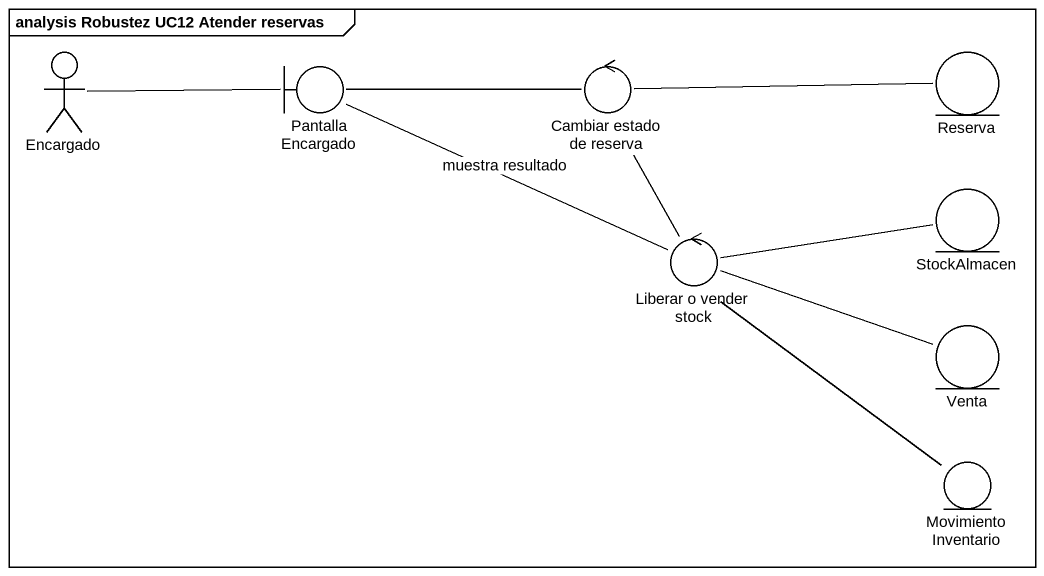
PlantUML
@startuml
mainframe analysis Robustez UC12 Atender reservas
actor Encargado
boundary "Pantalla Encargado" as Pantalla_Encargado
control "Cambiar estado de reserva" as Cambiar_estado_de_reserva
entity Reserva
entity StockAlmacen
control "Liberar o vender stock" as Liberar_o_vender_stock
entity Venta
entity MovimientoInventario
Encargado -right- Pantalla_Encargado
Pantalla_Encargado -right- Cambiar_estado_de_reserva
Cambiar_estado_de_reserva -right- Reserva
Cambiar_estado_de_reserva -- Liberar_o_vender_stock
Liberar_o_vender_stock -left- Pantalla_Encargado : muestra resultado
Liberar_o_vender_stock -right- StockAlmacen
Liberar_o_vender_stock -right- Venta
Liberar_o_vender_stock -- MovimientoInventario
@enduml
